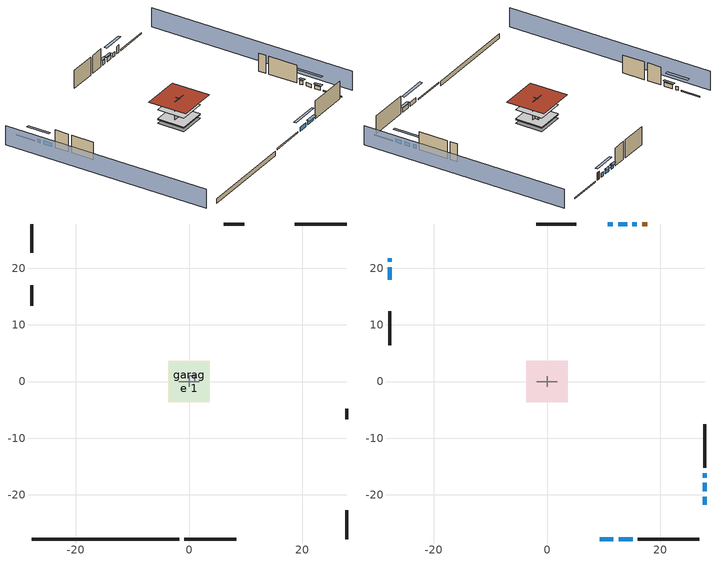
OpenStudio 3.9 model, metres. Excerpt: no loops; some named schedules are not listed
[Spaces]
garage 1
 floor foundation (Slab1 construction): -3.66,-3.66 -3.66,3.66 3.66,3.66 3.66,-3.66 z0
 wall outside (Wall1 construction): -27.82,17.02 -27.82,13.36 z0.3:5.18
 wall outside (Wall2 construction): 9.79,27.82 6.13,27.82 z0.3:5.18
 wall outside (Wall9 construction): 27.82,-6.66 27.82,-4.83 z0.3:5.18
 wall to conditioned space 1 (Wall5 construction Reversed): -1.83,0 1.83,0 z0.3:5.18
 wall to conditioned space 1 (Wall6 construction Reversed): 0,-0.91 0,0.91 z0.3:5.18
crawlspace - vented 1
 floor foundation (Slab2 construction): -3.61,-3.61 -3.61,3.61 3.61,3.61 3.61,-3.61 z-0.91
 wall outside (RimJoist1 construction): -0.81,-27.82 8.37,-27.82 z0.3:0.61
 wall outside (RimJoist2 construction): -27.82,27.82 -27.82,22.73 z0.3:0.61
 wall outside (RimJoist3 construction): 27.82,27.82 18.65,27.82 z0.3:0.61
 wall outside (RimJoist4 construction): 27.82,-27.82 27.82,-22.73 z0.3:0.61
 wall foundation (FoundationWall1 construction): -27.82,-27.82 -1.73,-27.82 z-0.91:0.3
furnace airloop ret air space
 floor adiabatic (AdiabaticConst): 0,0 0,1 1,1 1,0 z0
 wall adiabatic (AdiabaticConst): 0,1 0,0 1,0 1,1 0,1 z0:1
 ceiling adiabatic (AdiabaticConst): 1,0 1,1 0,1 0,0 z1
conditioned space 1
 floor to crawlspace - vented 1 (Floor1 construction): -3.61,-3.61 -3.61,3.61 3.61,3.61 3.61,-3.61 z0.3
 floor to garage 1 (Floor2 construction): -3.66,-3.66 -3.66,3.66 3.66,3.66 3.66,-3.66 z0.3
 floor adiabatic (AdiabaticFloorConstruction): -3.61,-3.61 -3.61,3.61 3.61,3.61 3.61,-3.61 z2.74
 wall outside (Wall3 construction): 16.05,-27.82 26.9,-27.82 z0.3:5.18
 wall outside (Wall4 construction): -27.82,12.43 -27.82,6.4 z0.3:5.18
 wall outside (Wall7 construction): 5.2,27.82 -1.93,27.82 z0.3:5.18
 wall outside (Wall8 construction): 27.82,-15.28 27.82,-7.59 z0.3:5.18
 wall outside (AdiabaticWallConstruction): 9.3,-27.82 11.75,-27.82 / 12.67,-27.82 15.12,-27.82 / 15.88,27.82 15.09,27.82 / 14.17,27.82 12.55,27.82 z0.3:1.37; -27.82,21.81 -27.82,21.12 z0.3:1.25; -27.82,20.19 -27.82,17.94 z0.3:1.31; 11.63,27.82 10.72,27.82 z0.3:1.49; 27.82,-19.39 27.82,-17.9 / 27.82,-21.81 27.82,-20.32 z0.3:1.28; 27.82,-16.98 27.82,-16.2 z0.3:1.34
 wall outside (AdiabaticWallConstruction 1): 17.72,27.82 16.81,27.82 z0.3:2.34
 window (WindowConstruction): 9.3,-27.82 11.75,-27.82 z0.3:1.37
 window (WindowConstruction 1): 12.67,-27.82 15.12,-27.82 z0.3:1.37
 window (WindowConstruction 2): -27.82,21.81 -27.82,21.12 z0.3:1.25
 window (WindowConstruction 3): -27.82,20.19 -27.82,17.94 z0.3:1.31
 window (WindowConstruction 4): 15.88,27.82 15.09,27.82 z0.3:1.37
 window (WindowConstruction 5): 14.17,27.82 12.55,27.82 z0.3:1.37
 window (WindowConstruction 6): 11.63,27.82 10.72,27.82 z0.3:1.49
 window (WindowConstruction 7): 27.82,-19.39 27.82,-17.9 z0.3:1.28
 window (WindowConstruction 8): 27.82,-16.98 27.82,-16.2 z0.3:1.34
 window (WindowConstruction 9): 27.82,-21.81 27.82,-20.32 z0.3:1.28
 door (Door): 17.72,27.82 16.81,27.82 z0.3:2.34
 ceiling adiabatic (AdiabaticFloorConstruction): 3.61,-3.61 3.61,3.61 -3.61,3.61 -3.61,-3.61 z2.74
 roof outside (Roof1 construction): -5.14,5.14 -5.14,-5.14 5.14,-5.14 5.14,5.14 z5.18
shading: 32.4,-27.82 32.4,27.82 / -32.4,27.82 -32.4,-27.82 z0:5.18; 14.49,-27.82 6.56,-27.82 6.56,-28.43 14.49,-28.43 z4.11; 15.43,-27.82 12.37,-27.82 12.37,-28.43 15.43,-28.43 z1.68; -27.82,18.37 -27.82,24.55 -28.43,24.55 -28.43,18.37 z3.99; -27.82,17.64 -27.82,20.49 -28.43,20.49 -28.43,17.64 z1.62; 12.35,27.82 18.62,27.82 18.62,28.43 12.35,28.43 z4.11; 12.25,27.82 14.47,27.82 14.47,28.43 12.25,28.43 z1.68; 10.41,27.82 11.93,27.82 11.93,28.43 10.41,28.43 z1.8; 27.82,-15.16 27.82,-22.13 28.43,-22.13 28.43,-15.16 z4.02; 27.82,-15.9 27.82,-17.28 28.43,-17.28 28.43,-15.9 z1.65; 27.82,-20.02 27.82,-22.11 28.43,-22.11 28.43,-20.02 z1.58
[Site]
Portland Intl Arpt_OR: Latitude {deg}=45.59; Longitude {deg}=-122.6; Time Zone {hr}=-8; Elevation {m}=33; Terrain=Suburbs; Keep Site Location Information=Yes
[Site:GroundTemperature:Shallow]
10.2558, 8.96328, 8.85977, 9.47314, 11.9355, 14.3863, 16.5111, 17.8571, 17.9714, 16.8767, 14.8061, 12.4304
[Site:WaterMainsTemperature]
Calculation Method=Schedule; Temperature Schedule=mains temperature schedule
[Building]
Building 1
[Material] Roughness=Rough
Name | Thickness {m} | Conductivity {W/m-K} | Density {kg/m3} | Specific Heat {J/kg-K} | Thermal Absorptance | Solar Absorptance | Visible Absorptance
asphalt or fiberglass shingles | 0.00635 | 0.162714 | 1121.4 | 1465.45 | 0.9 | 0.85 | 0.85
roof rigid ins | 0.103632 | 0.029427 | 32.04 | 1214.23 | 0.9 | 0.7 | 0.7
osb sheathing 0.75 in. | 0.01905 | 0.115458 | 512.64 | 1214.23 | 0.9 | 0.7 | 0.7
roof stud and cavity | 0.2032 | 0.161866 | 78.34581 | 1123.46 | 0.9 | 0.7 | 0.7
gypsum board | 0.0127 | 0.160291 | 801 | 837.4 | 0.9 | 0.6 | 0.6
wood siding | 0.0254 | 0.102417 | 544.68 | 1172.36 | 0.9 | 0.85 | 0.85
osb sheathing 0.5 in. | 0.0127 | 0.115458 | 512.64 | 1214.23 | 0.9 | 0.7 | 0.7
wall stud and cavity | 0.1397 | 0.727959 | 139.0536 | 1170.24 | 0.9 | 0.6 | 0.6
wall stud and cavity 1 | 0.1397 | 0.550994 | 139.0536 | 1170.24 | 0.9 | 0.7 | 0.7
osb sheathing 0.5 in. 1; osb sheathing 0.5 in. 2 | 0.0127 | 0.115458 | 512.64 | 1214.23
wall stud and cavity 2 | 0.1397 | 0.335416 | 139.0536 | 1170.24 | 0.9 | 0.7 | 0.7
rim joist stud and cavity | 0.0508 | 0.178688 | 50.32683 | 1063.81 | 0.9 | 0.6 | 0.6
floor stud and cavity | 0.1397 | 0.923637 | 92.3553 | 1139.71 | 0.9 | 0.7 | 0.7
floor covering | 0.0127 | 0.0433444 | 54.468 | 1339.84 | 0.9 | 0.6 | 0.6
concrete 4.0 in. | 0.1016 | 1.803125 | 2242.8 | 837.4 | 0.9 | 0.7 | 0.7
concrete 8.0 in. | 0.2032 | 1.803125 | 2242.8 | 837.4 | 0.9 | 0.7 | 0.7
soil 0.5 in. | 0.0127 | 1.3848 | 1842.3 | 418.7 | 0.9 | 0.7 | 0.7
wood siding 1; wood siding 2 | 0.0254 | 0.102417 | 544.68 | 1172.36
wall rigid ins; floor rigid ins | 0.512978 | 0.029427 | 32.04 | 1214.23 | 0.9 | 0.7 | 0.7
wall stud and cavity 3 | 0.0889 | 0.380278 | 52.3479 | 1209.89 | 0.9 | 0.7 | 0.7
door material | 0.04445 | 0.0612267 | 512.64 | 1214.23 | 0.9 | 0.7 | 0.7
floor stud and cavity 1 | 0.1397 | 1.75129 | 37.0049 | 1207.88 | 0.9 | 0.7 | 0.7
wall stud and cavity 4 | 0.0889 | 0.391764 | 83.0341 | 1211.67 | 0.9 | 0.7 | 0.7
furniture material conditioned space 1; furniture material garage 1 | 0.1524 | 0.115458 | 640.8 | 1214.23 | 0.9 | 0.6 | 0.6
[Construction]
Roof1 construction: asphalt or fiberglass shingles, roof rigid ins, osb sheathing 0.75 in., roof stud and cavity, gypsum board
Wall1 construction; Wall2 construction: wood siding, osb sheathing 0.5 in., wall stud and cavity
Wall3 construction; Wall4 construction: wood siding, osb sheathing 0.5 in., wall stud and cavity 1, gypsum board
Wall5 construction Reversed: gypsum board, wall stud and cavity 2, osb sheathing 0.5 in. 1
Wall6 construction Reversed: gypsum board, wall stud and cavity 2, osb sheathing 0.5 in. 2
Wall7 construction; Wall8 construction: wood siding, osb sheathing 0.5 in. 2, wall stud and cavity 1, gypsum board
Wall9 construction: wood siding, osb sheathing 0.5 in. 2, wall stud and cavity
RimJoist1 construction; RimJoist2 construction; RimJoist3 construction; RimJoist4 construction: wood siding, rim joist stud and cavity
Floor1 construction; Floor2 construction: floor stud and cavity, osb sheathing 0.75 in., floor covering
Slab1 construction: concrete 4.0 in.
FoundationWall1 construction: concrete 8.0 in.
Slab2 construction: soil 0.5 in.
WindowConstruction; WindowConstruction 1; WindowConstruction 2; WindowConstruction 3; WindowConstruction 4; WindowConstruction 5; WindowConstruction 6; WindowConstruction 7; WindowConstruction 8; WindowConstruction 9: WindowMaterial
AdiabaticWallConstruction: wood siding 1, wall rigid ins, wall stud and cavity 3, gypsum board
Door: door material
AdiabaticWallConstruction 1: wood siding 2, wall rigid ins, wall stud and cavity 3, gypsum board
AdiabaticFloorConstruction: floor stud and cavity 1, floor rigid ins, osb sheathing 0.75 in., floor covering
PartitionWallConstruction: gypsum board, wall stud and cavity 4, gypsum board
furniture construction conditioned space 1: furniture material conditioned space 1
furniture construction garage 1: furniture material garage 1
AdiabaticConst: Adiabatic
[WindowMaterial:SimpleGlazingSystem]
WindowMaterial: U-Factor {W/m2-K}=2.15764; Solar Heat Gain Coefficient=0.44
[Material:NoMass]
Adiabatic: Roughness=Rough; Thermal Resistance {m2-K/W}=176.1
[ThermalZone] Multiplier=1; Use Ideal Air Loads=No
Name | Volume {m3} | Thermostat
conditioned space | 384.656 | conditioned space temperature setpoint
garage | 130.484
crawlspace - vented | 63.543
furnace airloop ret air zone | 1
[Sizing:Zone] Zone Cooling Design Supply Air Temperature Input Method=SupplyAirTemperature; Zone Cooling Design Supply Air Temperature {C}=14; Zone Cooling Design Supply Air Temperature Difference {deltaC}=11.11; Zone Heating Design Supply Air Temperature Input Method=SupplyAirTemperature; Zone Heating Design Supply Air Temperature {C}=40; Zone Heating Design Supply Air Temperature Difference {deltaC}=11.11; Zone Cooling Design Supply Air Humidity Ratio {kg-H2O/kg-air}=0.0085; Zone Heating Design Supply Air Humidity Ratio {kg-H2O/kg-air}=0.008; Cooling Design Air Flow Method=DesignDay; Heating Design Air Flow Method=DesignDay; Account for Dedicated Outdoor Air System=No; Dedicated Outdoor Air System Control Strategy=NeutralSupplyAir; Dedicated Outdoor Air Low Setpoint Temperature for Design {C}=autosize; Dedicated Outdoor Air High Setpoint Temperature for Design {C}=autosize; Zone Load Sizing Method=Sensible Load Only No Latent Load; Zone Latent Cooling Design Supply Air Humidity Ratio Input Method=HumidityRatioDifference; Zone Cooling Design Supply Air Humidity Ratio Difference {kgWater/kgDryAir}=0.005; Zone Latent Heating Design Supply Air Humidity Ratio Input Method=HumidityRatioDifference; Zone Humidification Design Supply Air Humidity Ratio Difference {kgWater/kgDryAir}=0.005; Sizing Option=Coincident
garage; crawlspace - vented; furnace airloop ret air zone
[Space]
Name | Thermal Zone | Volume {m3}
conditioned space 1 | conditioned space | 384.656
garage 1 | garage | 130.484
crawlspace - vented 1 | crawlspace - vented | 63.543
furnace airloop ret air space | furnace airloop ret air zone
[ThermostatSetpoint:DualSetpoint]
conditioned space temperature setpoint: Heating Setpoint Temperature Schedule=heating setpoint; Cooling Setpoint Temperature Schedule=cooling setpoint; Temperature Difference Between Cutout And Setpoint {deltaC}=0
[Foundation:Kiva] Wall Depth Below Slab {m}=0.2032
Name | Initial Indoor Air Temperature {C} | Wall Height Above Grade {m}
Foundation Kiva 1 | 13.4258 | 0.1016
Foundation Kiva 2 | 8.36103 | 0.3048
[Foundation:Kiva:Settings]
Soil Conductivity {W/m-K}=1.3848; Soil Density {kg/m3}=1842.3; Soil Specific Heat {J/kg-K}=418.7; Ground Solar Absorptivity=0.9; Ground Thermal Absorptivity=0.9; Ground Surface Roughness {m}=0.03; Far-Field Width {m}=40; Deep-Ground Boundary Condition=ZeroFlux; Deep-Ground Depth {m}=40; Minimum Cell Dimension {m}=0.2; Maximum Cell Growth Coefficient=3; Simulation Timestep=Timestep
[SurfaceProperty:ExposedFoundationPerimeter] Exposed Perimeter Calculation Method=TotalExposedPerimeter
Name | Total Exposed Perimeter {m}
Slab1 | 18.288
Slab2 | 26.09088
[SurfaceProperty:IncidentSolarMultiplier] Incident Solar Multiplier=1; Incident Solar Multiplier Schedule=trans schedule winter=0.85 summer=0.7
Window1; Window2; Window3; Window4; Window5; Window6; Window7; Window8; Window9; Window10
[InternalMass:Definition] Design Level Calculation Method=SurfaceArea
Name | Construction | Surface Area {m2}
partition wall mass | PartitionWallConstruction | 157.749
furniture mass conditioned space 1 | furniture construction conditioned space 1 | 63.09974
furniture mass garage 1 | furniture construction garage 1 | 5.35122
[InternalMass] Multiplier=1
Name | Internal Mass Definition | Space or SpaceType
partition wall mass | partition wall mass | conditioned space 1
furniture mass conditioned space 1 | furniture mass conditioned space 1 | conditioned space 1
furniture mass garage 1 | furniture mass garage 1 | garage 1
[EnergyManagementSystem:Sensor]
Name | Output Variable or Output Meter Index Key | Output Variable or Output Meter
water_heater_amb_temp | garage | Zone Mean Air Temperature
water_heater_amb_rh | garage | Zone Air Relative Humidity
water_heater_T_set | water heater setpoint | Schedule Value
out_pb_s |  | Site Outdoor Air Barometric Pressure
out_wt_s |  | Site Outdoor Air Humidity Ratio
site_vw_s |  | Site Wind Speed
cool_season | cooling season schedule | Schedule Value
furnace_airloop_AH_MFR_s | Node 15 | System Node Mass Flow Rate
furnace_airloop_AH_VFR_s | Node 15 | System Node Current Density Volume Flow Rate
furnace_airloop_AH_Tout_s | Node 15 | System Node Temperature
furnace_airloop_AH_Wout_s | Node 15 | System Node Humidity Ratio
furnace_airloop_RA_T_s | Node 18 | System Node Temperature
furnace_airloop_Ra_W_s | Node 18 | System Node Humidity Ratio
furnace_airloop_0_DZ_T_s | crawlspace - vented | Zone Air Temperature
furnace_airloop_0_DZ_W_s | crawlspace - vented | Zone Mean Air Humidity Ratio
natural_vent_s | natural vent schedule | Schedule Value
htg_sp_s | heating setpoint | Schedule Value
clg_sp_s | cooling setpoint | Schedule Value
mech_vent_range_fan_0_sch_s | mech vent range fan 0 schedule | Schedule Value
mech_vent_bath_fan_0_sch_s | mech vent bath fan 0 schedule | Schedule Value
clothes_dryer_exhaust_0_sch_s | clothes_dryer | Schedule Value
htg_load_cond |  | Heating:EnergyTransfer:Zone:CONDITIONED SPACE
clg_load_cond |  | Cooling:EnergyTransfer:Zone:CONDITIONED SPACE
htg_load_duct |  | Heating:EnergyTransfer:Zone:FURNACE AIRLOOP RET AIR ZONE
clg_load_duct |  | Cooling:EnergyTransfer:Zone:FURNACE AIRLOOP RET AIR ZONE
s_conv | Floor1 | Surface Inside Face Convection Heat Gain Energy
s_ig | Floor1 | Surface Inside Face Internal Gains Radiation Heat Gain Energy
s_sol | Floor1 | Surface Inside Face Solar Radiation Heat Gain Energy
s_lgt | Floor1 | Surface Inside Face Lights Radiation Heat Gain Energy
s_surf | Floor1 | Surface Inside Face Net Surface Thermal Radiation Heat Gain Energy
s_conv_1 | Floor2 | Surface Inside Face Convection Heat Gain Energy
s_ig_1 | Floor2 | Surface Inside Face Internal Gains Radiation Heat Gain Energy
s_sol_1 | Floor2 | Surface Inside Face Solar Radiation Heat Gain Energy
s_lgt_1 | Floor2 | Surface Inside Face Lights Radiation Heat Gain Energy
s_surf_1 | Floor2 | Surface Inside Face Net Surface Thermal Radiation Heat Gain Energy
s_conv_2 | inferred conditioned ceiling | Surface Inside Face Convection Heat Gain Energy
s_ig_2 | inferred conditioned ceiling | Surface Inside Face Internal Gains Radiation Heat Gain Energy
s_sol_2 | inferred conditioned ceiling | Surface Inside Face Solar Radiation Heat Gain Energy
s_lgt_2 | inferred conditioned ceiling | Surface Inside Face Lights Radiation Heat Gain Energy
s_surf_2 | inferred conditioned ceiling | Surface Inside Face Net Surface Thermal Radiation Heat Gain Energy
s_conv_3 | inferred conditioned floor | Surface Inside Face Convection Heat Gain Energy
s_ig_3 | inferred conditioned floor | Surface Inside Face Internal Gains Radiation Heat Gain Energy
s_sol_3 | inferred conditioned floor | Surface Inside Face Solar Radiation Heat Gain Energy
s_lgt_3 | inferred conditioned floor | Surface Inside Face Lights Radiation Heat Gain Energy
s_surf_3 | inferred conditioned floor | Surface Inside Face Net Surface Thermal Radiation Heat Gain Energy
s_conv_4 | Roof1 | Surface Inside Face Convection Heat Gain Energy
s_ig_4 | Roof1 | Surface Inside Face Internal Gains Radiation Heat Gain Energy
s_sol_4 | Roof1 | Surface Inside Face Solar Radiation Heat Gain Energy
s_lgt_4 | Roof1 | Surface Inside Face Lights Radiation Heat Gain Energy
s_surf_4 | Roof1 | Surface Inside Face Net Surface Thermal Radiation Heat Gain Energy
ss_sol | Door1 | Surface Inside Face Solar Radiation Heat Gain Energy
ss_lgt | Door1 | Surface Inside Face Lights Radiation Heat Gain Energy
ss_conv | Door1 | Surface Inside Face Convection Heat Gain Energy
ss_ig | Door1 | Surface Inside Face Internal Gains Radiation Heat Gain Energy
ss_surf | Door1 | Surface Inside Face Net Surface Thermal Radiation Heat Gain Energy
ss_conv_1 | Window1 | Surface Inside Face Convection Heat Gain Energy
ss_ig_1 | Window1 | Surface Inside Face Internal Gains Radiation Heat Gain Energy
ss_surf_1 | Window1 | Surface Inside Face Net Surface Thermal Radiation Heat Gain Energy
ss_trans_in | Window1 | Surface Window Transmitted Solar Radiation Rate
ss_back_out | Window1 | Surface Window Shortwave from Zone Back Out Window Heat Transfer Rate
ss_trans_out | Window1 | Surface Inside Face Initial Transmitted Diffuse Transmitted Out Window Solar Radiation Rate
ss_conv_2 | Window10 | Surface Inside Face Convection Heat Gain Energy
ss_ig_2 | Window10 | Surface Inside Face Internal Gains Radiation Heat Gain Energy
ss_surf_2 | Window10 | Surface Inside Face Net Surface Thermal Radiation Heat Gain Energy
ss_trans_in_1 | Window10 | Surface Window Transmitted Solar Radiation Rate
ss_back_out_1 | Window10 | Surface Window Shortwave from Zone Back Out Window Heat Transfer Rate
ss_trans_out_1 | Window10 | Surface Inside Face Initial Transmitted Diffuse Transmitted Out Window Solar Radiation Rate
ss_conv_3 | Window2 | Surface Inside Face Convection Heat Gain Energy
ss_ig_3 | Window2 | Surface Inside Face Internal Gains Radiation Heat Gain Energy
ss_surf_3 | Window2 | Surface Inside Face Net Surface Thermal Radiation Heat Gain Energy
ss_trans_in_2 | Window2 | Surface Window Transmitted Solar Radiation Rate
ss_back_out_2 | Window2 | Surface Window Shortwave from Zone Back Out Window Heat Transfer Rate
ss_trans_out_2 | Window2 | Surface Inside Face Initial Transmitted Diffuse Transmitted Out Window Solar Radiation Rate
ss_conv_4 | Window3 | Surface Inside Face Convection Heat Gain Energy
ss_ig_4 | Window3 | Surface Inside Face Internal Gains Radiation Heat Gain Energy
ss_surf_4 | Window3 | Surface Inside Face Net Surface Thermal Radiation Heat Gain Energy
ss_trans_in_3 | Window3 | Surface Window Transmitted Solar Radiation Rate
ss_back_out_3 | Window3 | Surface Window Shortwave from Zone Back Out Window Heat Transfer Rate
ss_trans_out_3 | Window3 | Surface Inside Face Initial Transmitted Diffuse Transmitted Out Window Solar Radiation Rate
[ElectricEquipment:Definition] Design Level Calculation Method=EquipmentLevel
Name | Design Level {W} | Fraction Latent | Fraction Radiant | Fraction Lost
ceiling fan | 16.0964 | 0 | 0.558 | 0
clothes washer | 1404.21 | 0.03 | 0.162 | 0.7
clothes dryer | 22266.7 | 0.015 | 0.081 | 0.85
dishwasher | 3622.87 | 0.3 | 0.18 | 0.4
fridge | 43.7215 | 0 | 0.6 | 0
freezer | 194.914 | 0 | 0.6 | 0
cooking range | 346.369 | 0.16 | 0.384 | 0.2
misc tv | 926.33 | 0 | 0.6 | 0
misc plug loads | 295.188 | 0.021 | 0.558 | 0.049
whole house fan; mech vent house fan | 0 | 0 | 0 | 1
mech vent house fan cfis | 0 | 0 | 0 | 0
mech vent range fan 0; mech vent bath fan 0 | 30 | 0 | 0 | 1
[ElectricEquipment]
Name | Electric Equipment Definition | Space or SpaceType | Schedule
ceiling fan | ceiling fan | conditioned space 1 | ceiling_fan
clothes washer | clothes washer | conditioned space 1 | clothes_washer
clothes dryer | clothes dryer | conditioned space 1 | clothes_dryer
dishwasher | dishwasher | conditioned space 1 | dishwasher
fridge | fridge | conditioned space 1 | fridge schedule
freezer | freezer | garage 1 | freezer schedule
cooking range | cooking range | conditioned space 1 | cooking_range
misc tv | misc tv | conditioned space 1 | plug_loads_tv
misc plug loads | misc plug loads | conditioned space 1 | plug_loads_other
whole house fan | whole house fan | conditioned space 1 | Always On Discrete
mech vent house fan | mech vent house fan | conditioned space 1 | mech vent house fan schedule
mech vent house fan cfis | mech vent house fan cfis | conditioned space 1 | mech vent house fan cfis schedule
mech vent range fan 0 | mech vent range fan 0 | conditioned space 1 | mech vent range fan 0 schedule
mech vent bath fan 0 | mech vent bath fan 0 | conditioned space 1 | mech vent bath fan 0 schedule
[OtherEquipment:Definition] Design Level Calculation Method=EquipmentLevel
Name | Design Level {W} | Fraction Latent | Fraction Radiant | Fraction Lost
water heater sens; furnace airloop_0 SupSensLkToCond; furnace airloop_0 SupCondToLv; furnace airloop_0 RetCondToRP; furnace airloop_0 RetSensLkToRP; furnace airloop_0 SupCondToDZ; furnace airloop_0 RetCondToDZ; furnace airloop_0 SupSensLkToDZ; mech vent house fan sensible load | 0 | 0 | 0 | 0
water heater lat; furnace airloop_0 SupLatLkToCond; furnace airloop_0 RetLatLkToRP; furnace airloop_0 SupLatLkToDZ; mech vent house fan latent load | 0 | 1 | 0 | 0
water heater energy adjustment1 | 0.01 | 0 | 0 | 1
clothes dryer 2 | 0 | 0.015 | 0.081 | 0.85
cooking range 2 | 10151.1 | 0.16 | 0.384 | 0.2
general water use sensible | -25.2881 | 0 | 0.6 | 0
general water use latent | 25.6591 | 1 | 0 | 0
[OtherEquipment]
Name | Other Equipment Definition | Space or SpaceType | Schedule | Fuel Type
water heater sens | water heater sens | garage 1 | Always On Discrete
water heater lat | water heater lat | garage 1 | Always On Discrete
water heater energy adjustment1 | water heater energy adjustment1 | garage 1 | Always On Discrete | Electricity
clothes dryer 1 | clothes dryer 2 | conditioned space 1 | clothes_dryer | Electricity
cooking range 1 | cooking range 2 | conditioned space 1 | cooking_range | NaturalGas
general water use sensible | general water use sensible | conditioned space 1 | general water use schedule
general water use latent | general water use latent | conditioned space 1 | general water use schedule
furnace airloop_0 SupSensLkToCond | furnace airloop_0 SupSensLkToCond | conditioned space 1 | Always On Discrete
furnace airloop_0 SupLatLkToCond | furnace airloop_0 SupLatLkToCond | conditioned space 1 | Always On Discrete
furnace airloop_0 SupCondToLv | furnace airloop_0 SupCondToLv | conditioned space 1 | Always On Discrete
furnace airloop_0 RetCondToRP | furnace airloop_0 RetCondToRP | furnace airloop ret air space | Always On Discrete
furnace airloop_0 RetSensLkToRP | furnace airloop_0 RetSensLkToRP | furnace airloop ret air space | Always On Discrete
furnace airloop_0 RetLatLkToRP | furnace airloop_0 RetLatLkToRP | furnace airloop ret air space | Always On Discrete
furnace airloop_0 SupCondToDZ | furnace airloop_0 SupCondToDZ | crawlspace - vented 1 | Always On Discrete
furnace airloop_0 RetCondToDZ | furnace airloop_0 RetCondToDZ | crawlspace - vented 1 | Always On Discrete
furnace airloop_0 SupSensLkToDZ | furnace airloop_0 SupSensLkToDZ | crawlspace - vented 1 | Always On Discrete
furnace airloop_0 SupLatLkToDZ | furnace airloop_0 SupLatLkToDZ | crawlspace - vented 1 | Always On Discrete
mech vent house fan sensible load | mech vent house fan sensible load | conditioned space 1 | Always On Discrete
mech vent house fan latent load | mech vent house fan latent load | conditioned space 1 | Always On Discrete
[WaterUse:Equipment:Definition]
Name | Peak Flow Rate {m3/s}
clothes washer | 6.63383e-05
dishwasher | 3.65271e-05
[Lights:Definition] Design Level Calculation Method=LightingLevel; Fraction Radiant=0.6; Fraction Visible=0.2; Return Air Fraction=0
Name | Lighting Level {W}
interior lighting | 483.127
garage lighting | 16.9374
[Lights] Fraction Replaceable=1
Name | Lights Definition | Space or SpaceType | Schedule
interior lighting | interior lighting | conditioned space 1 | lighting_interior
garage lighting | garage lighting | garage 1 | lighting_garage
[Exterior:Lights:Definition]
exterior lighting: Design Level {W}=7.09205
[Exterior:Lights]
exterior lighting: Exterior Lights Definition=exterior lighting; Schedule=exterior lighting schedule
[People:Definition]
occupants: Number of People Calculation Method=People; Number of People {people}=1; Fraction Radiant=0.314171; Sensible Heat Fraction=0.56303; Carbon Dioxide Generation Rate {m3/s-W}=0; Enable ASHRAE 55 Comfort Warnings=No; Mean Radiant Temperature Calculation Type=EnclosureAveraged
[People]
occupants: People Definition=occupants; Space or SpaceType=conditioned space 1; Number of People Schedule=occupants; Activity Level Schedule=occupants activity schedule; Multiplier=1
[ZoneMixing] Schedule=Always On Continuous; Design Flow Rate Calculation Method=Flow/Zone; Design Flow Rate {m3/s}=0
Name | Zone or Space | Source Zone or Space
furnace airloop_0 ZoneMixDZToCond mix | conditioned space | crawlspace - vented
furnace airloop_0 ZoneMixCondToDZ mix | crawlspace - vented | conditioned space
[SpaceInfiltration:DesignFlowRate] Schedule=Always On Discrete
Name | Space or SpaceType | Design Flow Rate Calculation Method | Design Flow Rate {m3/s} | Air Changes per Hour {1/hr} | Constant Term Coefficient | Temperature Term Coefficient | Velocity Term Coefficient | Velocity Squared Term Coefficient
natural vent flow; whole house fan flow; infil flow | conditioned space 1 | Flow/Space | 0
infil crawlspace - vented 1 | crawlspace - vented 1 | AirChanges/Hour |  | 2.6013 | 1 | 0 | 0 | 0
crawlspace_vented 1 duct leakage imbalance infil flow | crawlspace - vented 1 | Flow/Space | 0
[SpaceInfiltration:EffectiveLeakageArea]
infil garage 1: Space or SpaceType=garage 1; Schedule=Always On Discrete; Effective Air Leakage Area {cm2}=543.674; Stack Coefficient=0.000129147; Wind Coefficient=4.64657e-05
